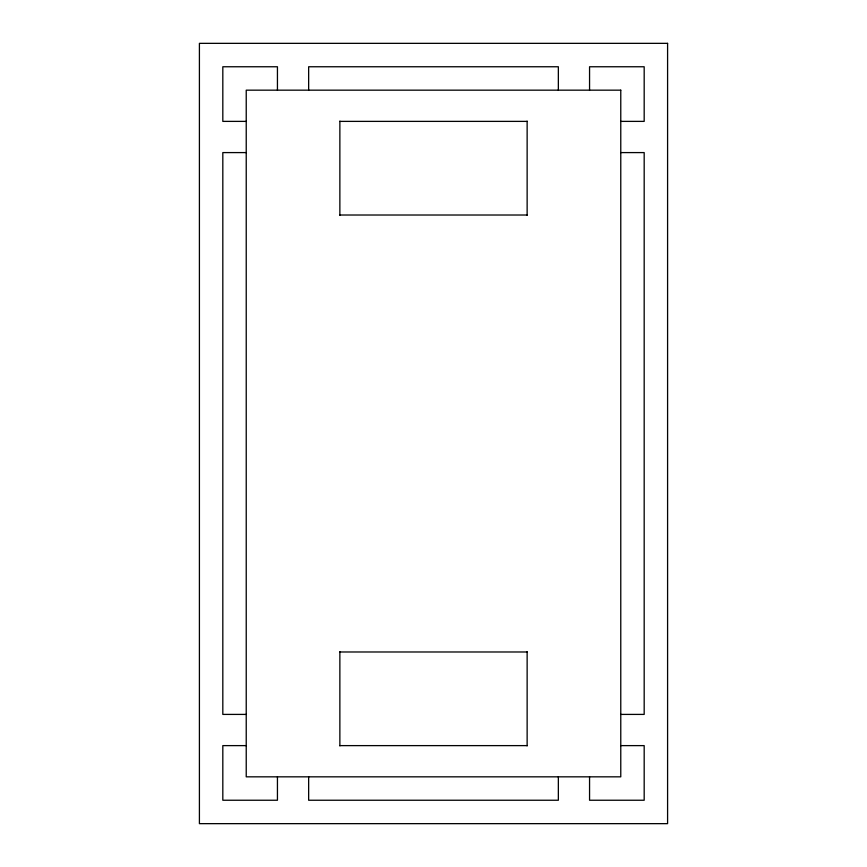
<?xml version="1.0" encoding="UTF-8"?>
<svg xmlns="http://www.w3.org/2000/svg" width="867" height="867" viewBox="0 0 867 867"><rect width="100%" height="100%" fill="white"/><g stroke="black" fill="none" stroke-linecap="round" stroke-linejoin="round"><path stroke-width="1.3" d="M246.228 121.38L222.819 121.38L222.819 66.759L277.44 66.759L277.44 90.168M339.864 121.38L527.136 121.38M620.772 121.38L644.181 121.38L644.181 66.759L589.56 66.759L589.56 90.168M246.228 152.592L222.819 152.592L222.819 714.408L246.228 714.408M620.772 152.592L644.181 152.592L644.181 714.408L620.772 714.408M339.864 215.016L527.136 215.016M339.864 651.984L527.136 651.984M246.228 745.62L222.819 745.62L222.819 800.241L277.44 800.241L277.44 776.832M339.864 745.62L527.136 745.62M620.772 745.62L644.181 745.62L644.181 800.241L589.56 800.241L589.56 776.832M558.348 90.168L558.348 66.759L308.652 66.759L308.652 90.168M558.348 776.832L558.348 800.241L308.652 800.241L308.652 776.832M527.136 121.109L527.136 215.287M527.136 651.713L527.136 745.891M339.864 121.109L339.864 215.287M339.864 651.713L339.864 745.891M667.59 43.35L199.41 43.35L199.41 823.65L667.59 823.65L667.59 43.35M620.772 90.168L246.228 90.168L246.228 776.832L620.772 776.832L620.772 90.168"/></g></svg>
